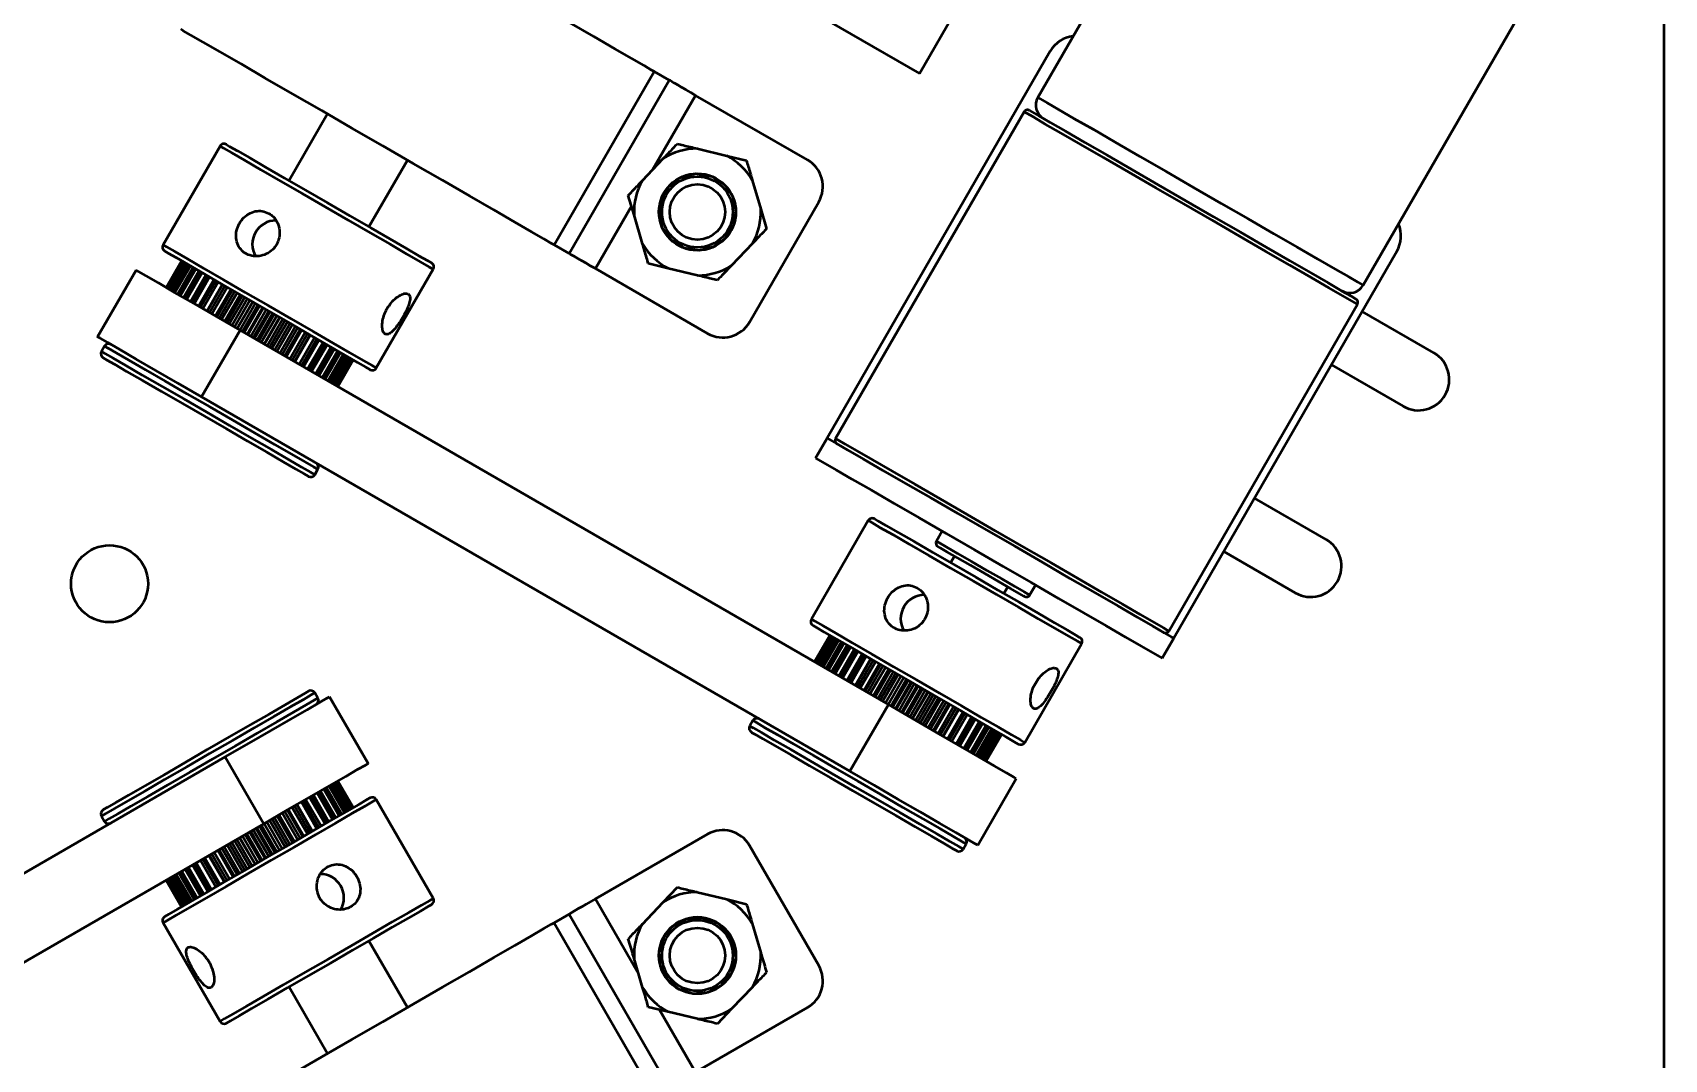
# Model space of a CAD drawing. Header units: millimetres. Extents: x 263 to 2983, y 441 to 2500.
# Drawn here: x 909.2 to 1015.2, y 1646.9 to 1713.5 of the extents above; entities that cross this region are included whole.
import ezdxf

# ---------------------------------------------------------------- set-up
doc = ezdxf.new("R2010")
doc.units = ezdxf.units.MM
doc.header["$LTSCALE"] = 0.5
doc.layers.add('BOL', color=7, linetype='Continuous', lineweight=50)

msp = doc.modelspace()

# ---------------------------------------------------------------- linework, layer by layer
at = {"layer": 'BOL'}
for p, q in [((989.35, 1735.15), (974.45, 1709.34)), ((995.58, 1697.14), (1010.48, 1722.95)), ((1015.15, 1632.76), (1015.15, 1722.76)), ((947.28, 1722.14), (966.77, 1710.89)), ((966.77, 1710.89), (969.22, 1715.13)), ((975.26, 1712.34), (960.76, 1687.22)), ((943.03, 1699.77), (949.53, 1711.03)), ((949.53, 1711.03), (950.5, 1710.47)), ((944, 1699.21), (950.5, 1710.47)), ((949.43, 1704.64), (952.22, 1709.47)), ((959.49, 1705.28), (952.22, 1709.47)), ((928.31, 1708.27), (925.81, 1703.94)), ((973.57, 1708.41), (961.32, 1687.19)), ((921.33, 1706.18), (917.63, 1699.77)), ((952.33, 1706.02), (954.24, 1705.55)), ((954.24, 1705.55), (955.53, 1705.24)), ((931, 1700.94), (933.5, 1705.27)), ((948.77, 1703.95), (950.12, 1705.37)), ((955.9, 1703.97), (956.45, 1702.08)), ((948.23, 1701.71), (947.85, 1702.98)), ((955.72, 1694.75), (960.22, 1702.55)), ((945.72, 1698.22), (948.06, 1702.27)), ((948.78, 1699.83), (948.23, 1701.71)), ((956.45, 1702.08), (956.83, 1700.81)), ((943.03, 1699.77), (944, 1699.21)), ((955.91, 1699.85), (954.56, 1698.43)), ((997.78, 1699.34), (983.28, 1674.22)), ((915.87, 1698.13), (913.37, 1693.8)), ((917.83, 1697), (918.83, 1698.73)), ((917.84, 1696.99), (918.84, 1698.72)), ((917.85, 1696.99), (918.85, 1698.72)), ((917.89, 1696.96), (918.89, 1698.7)), ((917.92, 1696.95), (918.92, 1698.68)), ((917.95, 1696.93), (918.95, 1698.66)), ((918.03, 1696.88), (919.03, 1698.61)), ((918.08, 1696.85), (919.08, 1698.58)), ((918.13, 1696.82), (919.13, 1698.55)), ((918.26, 1696.75), (919.26, 1698.48)), ((918.33, 1696.71), (919.33, 1698.44)), ((918.4, 1696.67), (919.4, 1698.4)), ((918.56, 1696.57), (919.56, 1698.3)), ((918.66, 1696.52), (919.66, 1698.25)), ((918.75, 1696.47), (919.75, 1698.2)), ((931.48, 1691.77), (935.18, 1698.18)), ((952.99, 1694.02), (945.72, 1698.22)), ((950.44, 1698.24), (949.15, 1698.55)), ((952.35, 1697.78), (950.44, 1698.24)), ((918.95, 1696.35), (919.95, 1698.08)), ((919.06, 1696.29), (920.06, 1698.02)), ((919.17, 1696.23), (920.17, 1697.96)), ((919.4, 1696.09), (920.4, 1697.82)), ((919.53, 1696.02), (920.53, 1697.75)), ((919.65, 1695.94), (920.65, 1697.68)), ((919.92, 1695.79), (920.92, 1697.52)), ((920.06, 1695.71), (921.06, 1697.44)), ((920.2, 1695.63), (921.2, 1697.36)), ((920.47, 1695.47), (921.47, 1697.2)), ((920.49, 1695.46), (921.49, 1697.19)), ((920.64, 1695.37), (921.64, 1697.1)), ((920.8, 1695.28), (921.8, 1697.02)), ((921.04, 1695.15), (922.04, 1696.88)), ((921.11, 1695.1), (922.11, 1696.83)), ((921.27, 1695.01), (922.27, 1696.74)), ((921.43, 1694.92), (922.43, 1696.65)), ((921.63, 1694.8), (922.63, 1696.53)), ((921.77, 1694.72), (922.77, 1696.46)), ((921.93, 1694.63), (922.93, 1696.36)), ((922.1, 1694.53), (923.1, 1696.26)), ((922.26, 1694.44), (923.26, 1696.17)), ((922.44, 1694.34), (923.44, 1696.07)), ((922.45, 1694.33), (923.45, 1696.06)), ((922.62, 1694.23), (923.62, 1695.96)), ((922.79, 1694.13), (923.79, 1695.86)), ((922.9, 1694.07), (923.9, 1695.8)), ((923.08, 1693.96), (924.08, 1695.7)), ((923.14, 1693.93), (924.14, 1695.66)), ((923.32, 1693.83), (924.32, 1695.56)), ((923.49, 1693.73), (924.49, 1695.46)), ((923.56, 1693.69), (924.56, 1695.42)), ((923.74, 1693.59), (924.74, 1695.32)), ((923.84, 1693.53), (924.84, 1695.26)), ((924.01, 1693.43), (925.01, 1695.16)), ((924.19, 1693.33), (925.19, 1695.06)), ((924.21, 1693.32), (925.21, 1695.05)), ((924.38, 1693.21), (925.38, 1694.94)), ((982.97, 1674.69), (995.22, 1695.91)), ((1000.18, 1692.75), (995.53, 1695.44)), ((920.13, 1689.89), (922.63, 1694.22)), ((964.75, 1669.91), (922.63, 1694.22)), ((924.54, 1693.13), (925.54, 1694.86)), ((924.7, 1693.03), (925.7, 1694.76)), ((924.87, 1692.93), (925.87, 1694.66)), ((925.02, 1692.85), (926.02, 1694.58)), ((925.21, 1692.74), (926.21, 1694.47)), ((925.37, 1692.64), (926.37, 1694.37)), ((925.53, 1692.55), (926.53, 1694.28)), ((925.62, 1692.5), (926.62, 1694.23)), ((925.86, 1692.36), (926.86, 1694.09)), ((926.01, 1692.27), (927.01, 1694.01)), ((926.16, 1692.19), (927.16, 1693.92)), ((926.19, 1692.17), (927.19, 1693.9)), ((913.83, 1693.19), (913.63, 1692.84)), ((926.46, 1692.01), (927.46, 1693.74)), ((926.61, 1691.93), (927.61, 1693.66)), ((926.75, 1691.85), (927.75, 1693.58)), ((927.02, 1691.69), (928.02, 1693.42)), ((927.15, 1691.62), (928.15, 1693.35)), ((927.28, 1691.54), (928.28, 1693.27)), ((927.53, 1691.4), (928.53, 1693.13)), ((927.64, 1691.33), (928.64, 1693.07)), ((927.75, 1691.27), (928.75, 1693)), ((927.96, 1691.15), (928.96, 1692.88)), ((928.06, 1691.09), (929.06, 1692.82)), ((928.15, 1691.04), (929.15, 1692.77)), ((928.33, 1690.93), (929.33, 1692.67)), ((928.4, 1690.89), (929.4, 1692.62)), ((928.48, 1690.85), (929.48, 1692.58)), ((928.62, 1690.77), (929.62, 1692.5)), ((928.67, 1690.74), (929.67, 1692.47)), ((928.73, 1690.7), (929.73, 1692.44)), ((928.82, 1690.65), (929.82, 1692.38)), ((928.86, 1690.63), (929.86, 1692.36)), ((928.89, 1690.61), (929.89, 1692.34)), ((928.94, 1690.58), (929.94, 1692.31)), ((928.95, 1690.57), (929.95, 1692.31)), ((928.97, 1690.57), (929.97, 1692.3)), ((928.98, 1690.56), (929.98, 1692.29)), ((993.53, 1691.98), (998.18, 1689.29)), ((962.25, 1665.58), (920.13, 1689.89)), ((960.76, 1687.22), (960.01, 1685.92)), ((927.48, 1684.84), (927.68, 1685.19)), ((993.18, 1680.63), (988.53, 1683.32)), ((963.44, 1681.86), (959.74, 1675.46)), ((968.24, 1681.17), (967.86, 1680.52)), ((969.04, 1679.56), (968.79, 1679.12)), ((986.53, 1679.85), (991.18, 1677.17)), ((972.25, 1677.12), (972.5, 1677.56)), ((973.92, 1677.02), (974.3, 1677.67)), ((959.95, 1672.68), (960.95, 1674.41)), ((959.96, 1672.67), (960.96, 1674.41)), ((959.96, 1672.67), (960.96, 1674.4)), ((960, 1672.65), (961, 1674.38)), ((960.03, 1672.63), (961.03, 1674.36)), ((960.06, 1672.61), (961.06, 1674.35)), ((960.14, 1672.57), (961.14, 1674.3)), ((960.2, 1672.54), (961.2, 1674.27)), ((960.25, 1672.51), (961.25, 1674.24)), ((960.37, 1672.44), (961.37, 1674.17)), ((960.44, 1672.39), (961.44, 1674.13)), ((960.51, 1672.35), (961.51, 1674.08)), ((960.68, 1672.26), (961.68, 1673.99)), ((960.77, 1672.2), (961.77, 1673.94)), ((960.86, 1672.15), (961.86, 1673.88)), ((961.06, 1672.04), (962.06, 1673.77)), ((973.6, 1667.46), (977.3, 1673.86)), ((983.28, 1674.22), (982.53, 1672.92)), ((961.17, 1671.97), (962.17, 1673.7)), ((961.28, 1671.91), (962.28, 1673.64)), ((961.52, 1671.77), (962.52, 1673.51)), ((961.64, 1671.7), (962.64, 1673.43)), ((961.77, 1671.63), (962.77, 1673.36)), ((962.04, 1671.47), (963.04, 1673.21)), ((962.17, 1671.39), (963.17, 1673.13)), ((962.31, 1671.31), (963.31, 1673.05)), ((962.59, 1671.15), (963.59, 1672.89)), ((962.61, 1671.14), (963.61, 1672.88)), ((962.76, 1671.06), (963.76, 1672.79)), ((962.91, 1670.97), (963.91, 1672.7)), ((963.15, 1670.83), (964.15, 1672.56)), ((963.23, 1670.79), (964.23, 1672.52)), ((963.39, 1670.69), (964.39, 1672.43)), ((963.55, 1670.6), (964.55, 1672.33)), ((963.75, 1670.49), (964.75, 1672.22)), ((963.88, 1670.41), (964.88, 1672.14)), ((964.05, 1670.31), (965.05, 1672.04)), ((964.22, 1670.22), (965.22, 1671.95)), ((964.37, 1670.12), (965.37, 1671.86)), ((964.55, 1670.02), (965.55, 1671.75)), ((964.56, 1670.02), (965.56, 1671.75)), ((964.73, 1669.92), (965.73, 1671.65)), ((927.68, 1670.33), (927.48, 1670.67)), ((964.9, 1669.82), (965.9, 1671.55)), ((965.02, 1669.75), (966.02, 1671.48)), ((965.2, 1669.65), (966.2, 1671.38)), ((965.26, 1669.61), (966.26, 1671.35)), ((965.43, 1669.51), (966.43, 1671.25)), ((965.6, 1669.41), (966.6, 1671.15)), ((965.67, 1669.38), (966.67, 1671.11)), ((965.85, 1669.27), (966.85, 1671)), ((965.96, 1669.21), (966.96, 1670.94)), ((966.13, 1669.11), (967.13, 1670.84)), ((966.3, 1669.01), (967.3, 1670.74)), ((966.32, 1669), (967.32, 1670.73)), ((966.5, 1668.9), (967.5, 1670.63)), ((930.94, 1666.09), (928.44, 1670.42)), ((962.25, 1665.58), (964.75, 1669.91)), ((966.65, 1668.81), (967.65, 1670.54)), ((966.82, 1668.71), (967.82, 1670.45)), ((966.99, 1668.62), (967.99, 1670.35)), ((967.13, 1668.53), (968.13, 1670.26)), ((967.32, 1668.42), (968.32, 1670.15)), ((967.49, 1668.33), (968.49, 1670.06)), ((967.65, 1668.23), (968.65, 1669.97)), ((967.74, 1668.18), (968.74, 1669.91)), ((967.97, 1668.05), (968.97, 1669.78)), ((968.12, 1667.96), (969.12, 1669.69)), ((968.28, 1667.87), (969.28, 1669.6)), ((968.31, 1667.85), (969.31, 1669.58)), ((955.94, 1668.87), (955.74, 1668.53)), ((968.58, 1667.7), (969.58, 1669.43)), ((968.72, 1667.62), (969.72, 1669.35)), ((968.86, 1667.53), (969.86, 1669.27)), ((969.14, 1667.37), (970.14, 1669.11)), ((969.27, 1667.3), (970.27, 1669.03)), ((969.39, 1667.23), (970.39, 1668.96)), ((969.64, 1667.08), (970.64, 1668.82)), ((969.75, 1667.02), (970.75, 1668.75)), ((969.86, 1666.95), (970.86, 1668.69)), ((970.08, 1666.83), (971.08, 1668.56)), ((970.17, 1666.78), (971.17, 1668.51)), ((970.27, 1666.72), (971.27, 1668.45)), ((970.44, 1666.62), (971.44, 1668.35)), ((970.52, 1666.58), (971.52, 1668.31)), ((970.59, 1666.53), (971.59, 1668.26)), ((970.73, 1666.45), (971.73, 1668.19)), ((970.79, 1666.42), (971.79, 1668.15)), ((970.84, 1666.39), (971.84, 1668.12)), ((970.94, 1666.34), (971.94, 1668.07)), ((970.97, 1666.32), (971.97, 1668.05)), ((971.01, 1666.3), (972.01, 1668.03)), ((971.06, 1666.27), (972.06, 1668)), ((971.07, 1666.26), (972.07, 1667.99)), ((971.08, 1666.25), (972.08, 1667.98)), ((971.09, 1666.25), (972.09, 1667.98)), ((879.56, 1642.2), (921.67, 1666.51)), ((921.67, 1666.51), (924.17, 1662.18)), ((927.75, 1664.24), (928.75, 1662.51)), ((927.86, 1664.31), (928.86, 1662.58)), ((928.06, 1664.42), (929.06, 1662.69)), ((928.15, 1664.48), (929.15, 1662.74)), ((928.24, 1664.53), (929.24, 1662.8)), ((928.41, 1664.62), (929.41, 1662.89)), ((928.48, 1664.67), (929.48, 1662.93)), ((928.55, 1664.71), (929.55, 1662.98)), ((928.68, 1664.78), (929.68, 1663.05)), ((928.73, 1664.81), (929.73, 1663.08)), ((928.78, 1664.84), (929.78, 1663.11)), ((928.86, 1664.89), (929.86, 1663.15)), ((928.89, 1664.9), (929.89, 1663.17)), ((928.92, 1664.92), (929.92, 1663.19)), ((928.96, 1664.94), (929.96, 1663.21)), ((928.97, 1664.95), (929.97, 1663.21)), ((928.98, 1664.95), (929.98, 1663.22)), ((970.55, 1660.78), (973.05, 1665.11)), ((926.01, 1663.24), (927.01, 1661.51)), ((926.16, 1663.33), (927.16, 1661.6)), ((926.31, 1663.42), (927.31, 1661.68)), ((926.33, 1663.43), (927.33, 1661.69)), ((926.61, 1663.59), (927.61, 1661.85)), ((926.75, 1663.67), (927.75, 1661.93)), ((926.89, 1663.75), (927.89, 1662.01)), ((927.15, 1663.9), (928.15, 1662.17)), ((927.28, 1663.97), (928.28, 1662.24)), ((927.4, 1664.05), (928.4, 1662.31)), ((927.64, 1664.18), (928.64, 1662.45)), ((935.18, 1657.34), (931.48, 1663.74)), ((882.06, 1637.87), (924.17, 1662.18)), ((913.63, 1662.67), (913.83, 1662.33)), ((924.02, 1662.09), (925.02, 1660.36)), ((924.19, 1662.19), (925.19, 1660.46)), ((924.36, 1662.29), (925.36, 1660.56)), ((924.37, 1662.29), (925.37, 1660.56)), ((924.55, 1662.4), (925.55, 1660.66)), ((924.71, 1662.49), (925.71, 1660.76)), ((924.87, 1662.58), (925.87, 1660.85)), ((925.04, 1662.68), (926.04, 1660.95)), ((925.17, 1662.76), (926.17, 1661.03)), ((925.38, 1662.87), (926.38, 1661.14)), ((925.54, 1662.97), (926.54, 1661.23)), ((925.7, 1663.06), (926.7, 1661.33)), ((925.77, 1663.1), (926.77, 1661.37)), ((922.27, 1661.08), (923.27, 1659.35)), ((922.42, 1661.17), (923.42, 1659.44)), ((922.6, 1661.27), (923.6, 1659.54)), ((922.62, 1661.28), (923.62, 1659.55)), ((922.79, 1661.38), (923.79, 1659.65)), ((922.97, 1661.48), (923.97, 1659.75)), ((923.07, 1661.54), (924.07, 1659.81)), ((923.25, 1661.65), (924.25, 1659.92)), ((923.32, 1661.69), (924.32, 1659.95)), ((923.49, 1661.79), (924.49, 1660.05)), ((923.66, 1661.89), (924.66, 1660.15)), ((923.72, 1661.92), (924.72, 1660.19)), ((923.9, 1662.02), (924.9, 1660.29)), ((945.72, 1657.3), (952.99, 1661.5)), ((920.34, 1659.97), (921.34, 1658.24)), ((920.61, 1660.12), (921.61, 1658.39)), ((920.65, 1660.14), (921.65, 1658.41)), ((920.8, 1660.23), (921.8, 1658.5)), ((920.95, 1660.32), (921.95, 1658.59)), ((921.18, 1660.45), (922.18, 1658.72)), ((921.27, 1660.51), (922.27, 1658.77)), ((921.44, 1660.6), (922.44, 1658.87)), ((921.6, 1660.69), (922.6, 1658.96)), ((921.79, 1660.8), (922.79, 1659.07)), ((921.94, 1660.89), (922.94, 1659.16)), ((922.1, 1660.99), (923.1, 1659.25)), ((955.72, 1660.76), (960.22, 1652.97)), ((969.6, 1660.53), (969.8, 1660.87)), ((918.65, 1658.99), (919.65, 1657.26)), ((918.75, 1659.05), (919.75, 1657.32)), ((918.84, 1659.1), (919.84, 1657.37)), ((919.06, 1659.23), (920.06, 1657.49)), ((919.17, 1659.29), (920.17, 1657.56)), ((919.28, 1659.36), (920.28, 1657.62)), ((919.53, 1659.5), (920.53, 1657.77)), ((919.66, 1659.57), (920.66, 1657.84)), ((919.78, 1659.65), (920.78, 1657.91)), ((920.06, 1659.81), (921.06, 1658.07)), ((920.2, 1659.89), (921.2, 1658.16)), ((917.83, 1658.52), (918.83, 1656.79)), ((917.84, 1658.52), (918.84, 1656.79)), ((917.85, 1658.53), (918.85, 1656.8)), ((917.86, 1658.54), (918.86, 1656.81)), ((917.92, 1658.57), (918.92, 1656.84)), ((917.95, 1658.59), (918.95, 1656.86)), ((917.98, 1658.61), (918.98, 1656.88)), ((918.08, 1658.66), (919.08, 1656.93)), ((918.14, 1658.69), (919.14, 1656.96)), ((918.19, 1658.73), (919.19, 1656.99)), ((918.33, 1658.8), (919.33, 1657.07)), ((918.4, 1658.85), (919.4, 1657.12)), ((918.48, 1658.89), (919.48, 1657.16)), ((950.12, 1657.09), (951.04, 1658.05)), ((945.72, 1657.3), (948.51, 1652.46)), ((948.77, 1655.66), (950.12, 1657.09)), ((952.33, 1657.73), (954.24, 1657.27)), ((954.24, 1657.27), (955.53, 1656.96)), ((917.63, 1655.74), (921.33, 1649.34)), ((943.03, 1655.75), (944, 1656.31)), ((943.03, 1655.75), (949.53, 1644.49)), ((944, 1656.31), (950.5, 1645.05)), ((955.9, 1655.69), (956.45, 1653.8)), ((933.5, 1650.25), (931, 1654.58)), ((948.78, 1651.55), (948.23, 1653.43)), ((925.81, 1651.58), (928.31, 1647.25)), ((955.91, 1651.57), (954.56, 1650.15)), ((950.44, 1649.96), (949.15, 1650.27)), ((949.88, 1650.1), (952.22, 1646.04)), ((952.35, 1649.5), (950.44, 1649.96)), ((952.22, 1646.04), (959.49, 1650.24)), ((954.56, 1650.15), (953.64, 1649.19))]:
    msp.add_line(p, q, dxfattribs=at)
at = {"layer": 'BOL', "flags": 128}
for points in [[(949.53, 1711.03), (949.36, 1711.12), (948.87, 1711.41), (948.07, 1711.87), (946.97, 1712.5), (945.62, 1713.29), (944.04, 1714.2), (942.27, 1715.22), (940.38, 1716.31), (938.41, 1717.45), (936.4, 1718.61), (934.43, 1719.75), (932.53, 1720.84), (930.77, 1721.86), (929.19, 1722.77), (927.84, 1723.55), (926.74, 1724.18), (925.94, 1724.65), (925.44, 1724.93), (925.28, 1725.03)], [(943.03, 1699.77), (942.86, 1699.86), (942.37, 1700.15), (941.57, 1700.61), (940.47, 1701.24), (939.12, 1702.03), (937.54, 1702.94), (935.77, 1703.96), (933.88, 1705.05), (931.91, 1706.19), (929.9, 1707.35), (927.93, 1708.49), (926.03, 1709.58), (924.27, 1710.6), (922.69, 1711.51), (921.34, 1712.29), (920.24, 1712.93), (919.44, 1713.39), (918.94, 1713.67), (918.78, 1713.77)], [(952.22, 1709.47), (951.91, 1709.65), (951.61, 1709.83), (951.33, 1709.99), (951.08, 1710.13), (950.86, 1710.26), (950.69, 1710.35), (950.57, 1710.43), (950.5, 1710.47)], [(974.45, 1709.34), (974.6, 1709.25), (975.06, 1708.99), (975.79, 1708.56), (976.8, 1707.98), (978.04, 1707.27), (979.48, 1706.44), (981.08, 1705.51), (982.79, 1704.52), (984.57, 1703.5), (986.36, 1702.46), (988.11, 1701.45), (989.78, 1700.49), (991.3, 1699.61), (992.65, 1698.83), (993.77, 1698.18), (994.65, 1697.68), (995.24, 1697.34), (995.55, 1697.16), (995.58, 1697.14)], [(995.22, 1695.91), (995.18, 1695.93), (994.87, 1696.11), (994.26, 1696.46), (993.36, 1696.98), (992.21, 1697.64), (990.83, 1698.44), (989.27, 1699.34), (987.56, 1700.33), (985.77, 1701.36), (983.93, 1702.42), (982.11, 1703.47), (980.36, 1704.49), (978.72, 1705.43), (977.24, 1706.29), (975.97, 1707.02), (974.94, 1707.61), (974.19, 1708.05), (973.72, 1708.32), (973.57, 1708.41)], [(973.91, 1708.5), (974.06, 1708.41), (974.52, 1708.15), (975.26, 1707.72), (976.26, 1707.14), (977.51, 1706.42), (978.96, 1705.58), (980.56, 1704.66), (982.28, 1703.66), (984.07, 1702.63), (985.87, 1701.59), (987.62, 1700.58), (989.29, 1699.62), (990.83, 1698.73), (992.18, 1697.95), (993.31, 1697.3), (994.19, 1696.79), (994.78, 1696.45), (995.09, 1696.27), (995.13, 1696.25)], [(921.33, 1706.18), (921.33, 1706.18), (921.55, 1706.05), (922.09, 1705.74), (922.91, 1705.26), (923.98, 1704.64), (925.26, 1703.91), (926.67, 1703.09), (928.16, 1702.23), (929.65, 1701.37), (931.07, 1700.55), (932.37, 1699.8), (933.47, 1699.17), (934.33, 1698.67), (934.9, 1698.34), (935.17, 1698.19), (935.18, 1698.18)], [(921.74, 1706.29), (921.74, 1706.29), (921.95, 1706.16), (922.47, 1705.87), (923.26, 1705.41), (924.29, 1704.81), (925.52, 1704.1), (926.88, 1703.32), (928.31, 1702.49), (929.75, 1701.66), (931.12, 1700.87), (932.36, 1700.15), (933.43, 1699.54), (934.25, 1699.06), (934.8, 1698.74), (935.06, 1698.6), (935.07, 1698.59)], [(949.85, 1701.88), (950.01, 1702.76), (950.49, 1703.56), (951.19, 1704.11), (952.23, 1704.39), (953.3, 1704.2), (954.08, 1703.68), (954.63, 1702.88), (954.83, 1701.94), (954.67, 1701.01), (954.15, 1700.18), (953.38, 1699.64), (952.45, 1699.41), (951.49, 1699.56), (950.65, 1700.07), (950.06, 1700.9), (949.85, 1701.88), (949.85, 1701.88)], [(917.63, 1699.77), (917.63, 1699.77), (917.85, 1699.64), (918.39, 1699.33), (919.21, 1698.85), (920.28, 1698.24), (921.56, 1697.5), (922.97, 1696.68), (924.46, 1695.83), (925.95, 1694.97), (927.37, 1694.14), (928.67, 1693.39), (929.77, 1692.76), (930.63, 1692.26), (931.2, 1691.93), (931.47, 1691.78), (931.48, 1691.77)], [(917.74, 1699.36), (917.74, 1699.36), (917.95, 1699.23), (918.47, 1698.94), (919.26, 1698.48), (920.29, 1697.88), (921.52, 1697.18), (922.88, 1696.39), (924.31, 1695.56), (925.75, 1694.74), (927.12, 1693.94), (928.36, 1693.22), (929.43, 1692.61), (930.25, 1692.13), (930.8, 1691.82), (931.06, 1691.67), (931.07, 1691.66)], [(945.72, 1698.22), (945.41, 1698.39), (945.11, 1698.57), (944.83, 1698.73), (944.58, 1698.87), (944.36, 1699), (944.19, 1699.1), (944.07, 1699.17), (944, 1699.21)], [(922.63, 1694.22), (921.09, 1695.11), (919.65, 1695.95), (918.37, 1696.68), (917.32, 1697.29), (916.53, 1697.75), (916.04, 1698.03), (915.87, 1698.13), (915.87, 1698.13)], [(920.13, 1689.89), (918.59, 1690.78), (917.15, 1691.61), (915.87, 1692.35), (914.82, 1692.96), (914.03, 1693.42), (913.54, 1693.7), (913.37, 1693.8), (913.37, 1693.8)], [(913.63, 1692.84), (913.63, 1692.84), (913.85, 1692.71), (914.39, 1692.4), (915.21, 1691.93), (916.28, 1691.31), (917.56, 1690.57), (918.97, 1689.76), (920.46, 1688.9), (921.95, 1688.04), (923.37, 1687.21), (924.67, 1686.47), (925.77, 1685.83), (926.63, 1685.33), (927.2, 1685), (927.47, 1684.85), (927.48, 1684.84)], [(913.83, 1693.19), (913.83, 1693.19), (914.05, 1693.06), (914.59, 1692.75), (915.41, 1692.27), (916.48, 1691.65), (917.76, 1690.92), (919.17, 1690.1), (920.66, 1689.24), (922.15, 1688.38), (923.57, 1687.56), (924.87, 1686.81), (925.97, 1686.18), (926.83, 1685.68), (927.4, 1685.35), (927.67, 1685.2), (927.68, 1685.19)], [(913.74, 1692.43), (913.74, 1692.43), (913.95, 1692.31), (914.47, 1692.01), (915.26, 1691.55), (916.29, 1690.95), (917.52, 1690.25), (918.88, 1689.46), (920.31, 1688.64), (921.75, 1687.81), (923.12, 1687.01), (924.36, 1686.3), (925.43, 1685.68), (926.25, 1685.21), (926.8, 1684.89), (927.06, 1684.74), (927.07, 1684.73)], [(960.76, 1687.22), (960.91, 1687.13), (961.37, 1686.87), (962.12, 1686.44), (963.13, 1685.85), (964.39, 1685.12), (965.86, 1684.28), (967.5, 1683.33), (969.25, 1682.32), (971.09, 1681.26), (972.95, 1680.19), (974.78, 1679.13), (976.54, 1678.11), (978.18, 1677.17), (979.64, 1676.32), (980.9, 1675.59), (981.92, 1675.01), (982.67, 1674.57), (983.12, 1674.31), (983.28, 1674.22)], [(961.32, 1687.19), (961.47, 1687.1), (961.94, 1686.83), (962.69, 1686.39), (963.72, 1685.8), (964.99, 1685.07), (966.47, 1684.22), (968.11, 1683.27), (969.86, 1682.26), (971.68, 1681.2), (973.52, 1680.14), (975.31, 1679.11), (977.02, 1678.12), (978.58, 1677.22), (979.96, 1676.43), (981.11, 1675.76), (982.01, 1675.24), (982.62, 1674.89), (982.93, 1674.71), (982.97, 1674.69)], [(960.01, 1685.92), (960.16, 1685.83), (960.62, 1685.57), (961.37, 1685.14), (962.38, 1684.55), (963.64, 1683.83), (965.11, 1682.98), (966.75, 1682.03), (968.5, 1681.02), (970.34, 1679.96), (972.2, 1678.89), (974.03, 1677.83), (975.79, 1676.81), (977.43, 1675.87), (978.89, 1675.02), (980.15, 1674.29), (981.17, 1673.71), (981.92, 1673.28), (982.37, 1673.01), (982.53, 1672.92)], [(963.44, 1681.86), (963.45, 1681.86), (963.67, 1681.73), (964.2, 1681.42), (965.03, 1680.95), (966.1, 1680.33), (967.37, 1679.59), (968.78, 1678.78), (970.27, 1677.92), (971.76, 1677.06), (973.19, 1676.24), (974.48, 1675.49), (975.59, 1674.85), (976.44, 1674.36), (977.02, 1674.03), (977.28, 1673.87), (977.3, 1673.86)], [(963.85, 1681.97), (963.86, 1681.97), (964.07, 1681.85), (964.58, 1681.55), (965.38, 1681.09), (966.41, 1680.5), (967.63, 1679.79), (968.99, 1679), (970.43, 1678.18), (971.86, 1677.35), (973.23, 1676.56), (974.48, 1675.84), (975.54, 1675.22), (976.37, 1674.75), (976.92, 1674.43), (977.17, 1674.28), (977.19, 1674.27)], [(967.86, 1680.52), (968.03, 1680.43), (968.5, 1680.15), (969.24, 1679.73), (970.15, 1679.2), (971.14, 1678.63), (972.11, 1678.07), (972.95, 1677.59), (973.56, 1677.23), (973.88, 1677.05), (973.92, 1677.02)], [(973.58, 1676.93), (973.54, 1676.95), (973.24, 1677.13), (972.67, 1677.46), (971.9, 1677.9), (971, 1678.42), (970.08, 1678.96), (969.23, 1679.45), (968.55, 1679.84), (968.11, 1680.09), (967.95, 1680.18)], [(959.74, 1675.46), (959.75, 1675.45), (959.97, 1675.32), (960.5, 1675.02), (961.33, 1674.54), (962.4, 1673.92), (963.67, 1673.19), (965.08, 1672.37), (966.57, 1671.51), (968.06, 1670.65), (969.49, 1669.83), (970.78, 1669.08), (971.89, 1668.44), (972.74, 1667.95), (973.32, 1667.62), (973.58, 1667.46), (973.6, 1667.46)], [(959.85, 1675.05), (959.86, 1675.04), (960.07, 1674.92), (960.58, 1674.62), (961.38, 1674.16), (962.41, 1673.57), (963.63, 1672.86), (964.99, 1672.08), (966.43, 1671.25), (967.86, 1670.42), (969.23, 1669.63), (970.48, 1668.91), (971.54, 1668.3), (972.37, 1667.82), (972.92, 1667.5), (973.17, 1667.35), (973.19, 1667.35)], [(927.48, 1670.67), (927.48, 1670.67), (927.25, 1670.54), (926.72, 1670.23), (925.9, 1669.76), (924.82, 1669.14), (923.55, 1668.4), (922.14, 1667.59), (920.65, 1666.73), (919.16, 1665.87), (917.73, 1665.04), (916.44, 1664.3), (915.34, 1663.66), (914.48, 1663.16), (913.9, 1662.83), (913.64, 1662.68), (913.63, 1662.67)], [(927.07, 1670.78), (927.07, 1670.78), (926.85, 1670.66), (926.34, 1670.36), (925.55, 1669.9), (924.51, 1669.3), (923.29, 1668.6), (921.93, 1667.81), (920.5, 1666.99), (919.06, 1666.16), (917.69, 1665.36), (916.44, 1664.64), (915.38, 1664.03), (914.56, 1663.56), (914, 1663.24), (913.75, 1663.09), (913.74, 1663.08)], [(927.68, 1670.33), (927.68, 1670.32), (927.45, 1670.19), (926.92, 1669.89), (926.1, 1669.41), (925.02, 1668.79), (923.75, 1668.06), (922.34, 1667.24), (920.85, 1666.38), (919.36, 1665.52), (917.93, 1664.7), (916.64, 1663.95), (915.54, 1663.31), (914.68, 1662.82), (914.1, 1662.49), (913.84, 1662.33), (913.83, 1662.33)], [(921.67, 1666.51), (923.22, 1667.4), (924.66, 1668.23), (925.93, 1668.97), (926.99, 1669.58), (927.78, 1670.04), (928.27, 1670.32), (928.44, 1670.42), (928.44, 1670.42)], [(973.05, 1665.11), (972.89, 1665.21), (972.41, 1665.49), (971.62, 1665.94), (970.57, 1666.55), (969.3, 1667.28), (967.86, 1668.11), (966.32, 1669), (964.75, 1669.91)], [(955.74, 1668.53), (955.75, 1668.52), (955.97, 1668.4), (956.5, 1668.09), (957.33, 1667.61), (958.4, 1666.99), (959.67, 1666.26), (961.08, 1665.44), (962.57, 1664.58), (964.06, 1663.72), (965.49, 1662.9), (966.78, 1662.15), (967.89, 1661.52), (968.74, 1661.02), (969.32, 1660.69), (969.58, 1660.54), (969.6, 1660.53)], [(955.94, 1668.87), (955.95, 1668.87), (956.17, 1668.74), (956.7, 1668.43), (957.53, 1667.96), (958.6, 1667.34), (959.87, 1666.6), (961.28, 1665.79), (962.77, 1664.93), (964.26, 1664.07), (965.69, 1663.24), (966.98, 1662.5), (968.09, 1661.86), (968.94, 1661.37), (969.52, 1661.03), (969.78, 1660.88), (969.8, 1660.87)], [(955.85, 1668.12), (955.86, 1668.11), (956.07, 1667.99), (956.58, 1667.69), (957.38, 1667.24), (958.41, 1666.64), (959.63, 1665.93), (960.99, 1665.15), (962.43, 1664.32), (963.86, 1663.49), (965.23, 1662.7), (966.48, 1661.98), (967.54, 1661.37), (968.37, 1660.89), (968.92, 1660.57), (969.17, 1660.43), (969.19, 1660.42)], [(924.17, 1662.18), (925.72, 1663.07), (927.16, 1663.9), (928.43, 1664.64), (929.49, 1665.25), (930.28, 1665.71), (930.77, 1665.99), (930.94, 1666.09), (930.94, 1666.09)], [(970.55, 1660.78), (970.39, 1660.88), (969.91, 1661.16), (969.12, 1661.61), (968.07, 1662.22), (966.8, 1662.95), (965.36, 1663.78), (963.82, 1664.67), (962.25, 1665.58)], [(931.48, 1663.74), (931.48, 1663.74), (931.25, 1663.61), (930.72, 1663.3), (929.9, 1662.83), (928.82, 1662.21), (927.55, 1661.47), (926.14, 1660.66), (924.65, 1659.8), (923.16, 1658.94), (921.73, 1658.11), (920.44, 1657.37), (919.34, 1656.73), (918.48, 1656.24), (917.9, 1655.9), (917.64, 1655.75), (917.63, 1655.74)], [(931.07, 1663.85), (931.07, 1663.85), (930.85, 1663.73), (930.34, 1663.43), (929.55, 1662.97), (928.51, 1662.38), (927.29, 1661.67), (925.93, 1660.88), (924.5, 1660.06), (923.06, 1659.23), (921.69, 1658.44), (920.44, 1657.72), (919.38, 1657.1), (918.56, 1656.63), (918, 1656.31), (917.75, 1656.16), (917.74, 1656.15)], [(935.18, 1657.34), (935.18, 1657.33), (934.95, 1657.2), (934.42, 1656.89), (933.6, 1656.42), (932.52, 1655.8), (931.25, 1655.07), (929.84, 1654.25), (928.35, 1653.39), (926.86, 1652.53), (925.43, 1651.71), (924.14, 1650.96), (923.04, 1650.32), (922.18, 1649.83), (921.6, 1649.5), (921.34, 1649.34), (921.33, 1649.34)], [(935.07, 1656.93), (935.07, 1656.92), (934.85, 1656.8), (934.34, 1656.5), (933.55, 1656.04), (932.51, 1655.45), (931.29, 1654.74), (929.93, 1653.96), (928.5, 1653.13), (927.06, 1652.3), (925.69, 1651.51), (924.44, 1650.79), (923.38, 1650.18), (922.56, 1649.7), (922, 1649.38), (921.75, 1649.23), (921.74, 1649.23)], [(945.72, 1657.3), (945.41, 1657.12), (945.11, 1656.95), (944.83, 1656.79), (944.58, 1656.64), (944.36, 1656.52), (944.19, 1656.42), (944.07, 1656.35), (944, 1656.31)], [(918.78, 1641.75), (918.94, 1641.84), (919.44, 1642.12), (920.24, 1642.59), (921.34, 1643.22), (922.69, 1644), (924.27, 1644.92), (926.03, 1645.93), (927.93, 1647.03), (929.9, 1648.17), (931.91, 1649.32), (933.88, 1650.46), (935.77, 1651.56), (937.54, 1652.57), (939.12, 1653.49), (940.47, 1654.27), (941.57, 1654.9), (942.37, 1655.37), (942.86, 1655.65), (943.03, 1655.75)], [(953.57, 1655.78), (954.26, 1655.2), (954.71, 1654.39), (954.83, 1653.5), (954.55, 1652.47), (953.85, 1651.64), (953.01, 1651.22), (952.04, 1651.14), (951.14, 1651.44), (950.41, 1652.05), (949.95, 1652.91), (949.86, 1653.84), (950.13, 1654.77), (950.74, 1655.52), (951.6, 1655.99), (952.62, 1656.09), (953.57, 1655.78), (953.57, 1655.78)]]:
    msp.add_lwpolyline(points, dxfattribs=at)
at = {"layer": 'BOL'}
for centre, radius in [((952.34, 1701.9), 2.5), ((952.34, 1701.9), 2.3), ((952.34, 1701.9), 1.8), ((914.15, 1677.76), 2.5), ((952.34, 1653.62), 2.5), ((952.34, 1653.62), 2.3), ((952.34, 1653.62), 1.8)]:
    msp.add_circle(centre, radius, dxfattribs=at)
for centre, radius, start, end in [((976.99, 1711.34), 2, 96.8699, 150), ((975.32, 1708.84), 1, 150, 240), ((973.78, 1708.28), 0.25, 60, 150), ((921.59, 1706.03), 0.3, 60, 150), ((952.34, 1701.9), 4.12, 90.1872, 122.5977), ((952.34, 1701.9), 4.12, 30.1872, 62.5977), ((958.49, 1703.55), 2, 330, 60), ((952.34, 1701.9), 4.12, 150.1872, 182.5977), ((924.97, 1699.8), 1.55, 90.2664, 209.7105), ((952.34, 1701.9), 4.12, 330.1872, 2.5977), ((996.04, 1700.34), 2, 330, 23.1301), ((917.89, 1699.62), 0.3, 150, 240), ((952.34, 1701.9), 4.12, 210.1872, 242.5977), ((934.92, 1698.33), 0.3, 330, 60), ((952.34, 1701.9), 4.12, 270.1872, 302.5977), ((994.72, 1697.64), 1, 240, 330), ((995, 1696.03), 0.25, 330, 60), ((953.99, 1695.75), 2, 240, 330), ((913.89, 1692.69), 0.3, 150, 240), ((914.09, 1693.04), 0.3, 60, 150), ((931.22, 1691.92), 0.3, 240, 330), ((999.18, 1691.02), 2, 240, 60), ((961.53, 1687.06), 0.25, 150, 240), ((927.42, 1685.34), 0.3, 330, 60), ((927.22, 1684.99), 0.3, 240, 330), ((963.7, 1681.71), 0.3, 60, 150), ((968.08, 1680.4), 0.25, 150, 240), ((992.18, 1678.9), 2, 240, 60), ((967.09, 1675.48), 1.55, 90.2666, 209.7103), ((973.71, 1677.15), 0.25, 240, 330), ((960, 1675.31), 0.3, 150, 240), ((977.04, 1674.01), 0.3, 330, 60), ((982.75, 1674.81), 0.25, 240, 330), ((927.22, 1670.52), 0.3, 30, 120), ((927.42, 1670.18), 0.3, 300, 30), ((956, 1668.38), 0.3, 150, 240), ((956.2, 1668.72), 0.3, 60, 150), ((973.34, 1667.61), 0.3, 240, 330), ((931.22, 1663.59), 0.3, 30, 120), ((913.89, 1662.82), 0.3, 120, 210), ((914.09, 1662.48), 0.3, 210, 300), ((953.99, 1659.76), 2, 30, 120), ((969.54, 1661.02), 0.3, 330, 60), ((969.34, 1660.68), 0.3, 240, 330), ((927.83, 1657.36), 1.55, 330.2694, 89.7079), ((934.92, 1657.19), 0.3, 300, 30), ((952.34, 1653.62), 4.12, 90.1872, 122.5977), ((952.34, 1653.62), 4.12, 30.1872, 62.5977), ((917.89, 1655.89), 0.3, 120, 210), ((952.34, 1653.62), 4.12, 150.1872, 182.5977), ((952.34, 1653.62), 4.12, 330.1872, 2.5977), ((958.49, 1651.97), 2, 300, 30), ((952.34, 1653.62), 4.12, 210.1872, 242.5977), ((952.34, 1653.62), 4.12, 270.1872, 302.5977), ((921.59, 1649.49), 0.3, 210, 300)]:
    msp.add_arc(centre, radius, start, end, dxfattribs=at)
for points, knots in [([(950.12, 1705.37), (950.17, 1705.42), (950.48, 1705.74), (950.78, 1706.06), (951.04, 1706.33)], [0, 0, 0, 0, 0.145987, 1, 1, 1, 1]), ([(951.04, 1706.33), (951.17, 1706.3), (951.59, 1706.19), (952.03, 1706.09), (952.33, 1706.02)], [0, 0, 0, 0, 0.3096928, 1, 1, 1, 1]), ([(955.53, 1705.24), (955.56, 1705.11), (955.69, 1704.69), (955.81, 1704.27), (955.9, 1703.97)], [0, 0, 0, 0, 0.309689, 1, 1, 1, 1]), ([(947.85, 1702.98), (948.03, 1703.17), (948.33, 1703.49), (948.64, 1703.81), (948.77, 1703.95)], [0, 0, 0, 0, 0.5927652, 1, 1, 1, 1]), ([(924.5, 1701.81), (924.36, 1701.87), (924.08, 1701.99), (923.61, 1701.97), (923.16, 1701.79), (922.78, 1701.47), (922.5, 1701.04), (922.36, 1700.56), (922.37, 1700.07), (922.53, 1699.63), (922.84, 1699.28), (923.26, 1699.06), (923.74, 1699), (924.23, 1699.1), (924.67, 1699.36), (925.01, 1699.75), (925.19, 1700.22), (925.22, 1700.73), (925.08, 1701.21), (924.82, 1701.59), (924.6, 1701.74), (924.5, 1701.81)], [0, 0, 0, 0, 0.053053, 0.106083, 0.159682, 0.213697, 0.267078, 0.319764, 0.372778, 0.42662, 0.48052, 0.533625, 0.586322, 0.639601, 0.693579, 0.747291, 0.800146, 0.852911, 0.906477, 0.960496, 1, 1, 1, 1]), ([(950.04, 1701.88), (950.01, 1701.88), (949.94, 1701.88), (949.88, 1701.88), (949.85, 1701.88)], [0, 0, 0, 0, 0.560037, 1, 1, 1, 1]), ([(956.83, 1700.81), (956.65, 1700.62), (956.35, 1700.31), (956.04, 1699.98), (955.91, 1699.85)], [0, 0, 0, 0, 0.592734, 1, 1, 1, 1]), ([(949.15, 1698.55), (949.12, 1698.68), (948.99, 1699.1), (948.87, 1699.53), (948.78, 1699.83)], [0, 0, 0, 0, 0.30969, 1, 1, 1, 1]), ([(954.56, 1698.43), (954.51, 1698.38), (954.2, 1698.06), (953.9, 1697.74), (953.64, 1697.47)], [0, 0, 0, 0, 0.145982, 1, 1, 1, 1]), ([(953.64, 1697.47), (953.51, 1697.5), (953.09, 1697.6), (952.65, 1697.71), (952.35, 1697.78)], [0, 0, 0, 0, 0.3097, 1, 1, 1, 1]), ([(933.55, 1696.58), (933.49, 1696.6), (933.36, 1696.64), (933.05, 1696.52), (932.7, 1696.29), (932.37, 1695.93), (932.1, 1695.5), (931.92, 1695.04), (931.85, 1694.6), (931.87, 1694.24), (931.98, 1694), (932.16, 1693.93), (932.38, 1694.01), (932.64, 1694.25), (932.91, 1694.6), (933.18, 1695.03), (933.42, 1695.47), (933.6, 1695.89), (933.69, 1696.24), (933.67, 1696.47), (933.59, 1696.55), (933.55, 1696.58)], [0, 0, 0, 0, 0.053053, 0.106086, 0.159682, 0.213697, 0.267079, 0.319765, 0.372776, 0.426618, 0.480521, 0.533625, 0.586322, 0.639601, 0.693582, 0.747293, 0.800149, 0.852913, 0.906478, 0.960497, 1, 1, 1, 1]), ([(966.61, 1677.49), (966.47, 1677.55), (966.19, 1677.68), (965.72, 1677.66), (965.28, 1677.48), (964.89, 1677.15), (964.62, 1676.73), (964.47, 1676.24), (964.48, 1675.76), (964.64, 1675.32), (964.95, 1674.97), (965.37, 1674.75), (965.86, 1674.69), (966.35, 1674.79), (966.79, 1675.04), (967.12, 1675.43), (967.31, 1675.91), (967.33, 1676.41), (967.19, 1676.89), (966.94, 1677.27), (966.71, 1677.43), (966.61, 1677.49)], [0, 0, 0, 0, 0.053053, 0.106084, 0.159683, 0.213697, 0.267079, 0.319765, 0.372778, 0.426621, 0.480521, 0.533626, 0.586323, 0.639602, 0.693583, 0.747291, 0.800145, 0.852917, 0.906477, 0.960496, 1, 1, 1, 1]), ([(975.67, 1672.26), (975.6, 1672.28), (975.47, 1672.32), (975.16, 1672.21), (974.82, 1671.97), (974.49, 1671.62), (974.22, 1671.18), (974.04, 1670.72), (973.96, 1670.28), (973.99, 1669.92), (974.1, 1669.69), (974.28, 1669.61), (974.5, 1669.7), (974.75, 1669.93), (975.02, 1670.29), (975.29, 1670.72), (975.53, 1671.16), (975.71, 1671.57), (975.8, 1671.92), (975.79, 1672.16), (975.7, 1672.23), (975.67, 1672.26)], [0, 0, 0, 0, 0.05305, 0.106082, 0.159682, 0.213697, 0.267079, 0.319763, 0.372776, 0.426618, 0.480522, 0.533625, 0.586323, 0.639602, 0.693579, 0.747289, 0.800145, 0.852915, 0.906475, 0.960495, 1, 1, 1, 1]), ([(929.81, 1656.77), (929.93, 1656.86), (930.18, 1657.04), (930.4, 1657.46), (930.47, 1657.94), (930.38, 1658.43), (930.14, 1658.89), (929.8, 1659.25), (929.37, 1659.49), (928.91, 1659.57), (928.45, 1659.47), (928.05, 1659.22), (927.76, 1658.83), (927.6, 1658.36), (927.6, 1657.85), (927.77, 1657.36), (928.09, 1656.96), (928.52, 1656.69), (929, 1656.57), (929.46, 1656.61), (929.7, 1656.72), (929.81, 1656.77)], [0, 0, 0, 0, 0.053053, 0.106086, 0.159684, 0.213696, 0.26708, 0.319766, 0.372778, 0.426621, 0.480522, 0.533626, 0.586322, 0.639604, 0.69358, 0.74729, 0.800149, 0.852916, 0.906479, 0.960496, 1, 1, 1, 1]), ([(951.04, 1658.05), (951.17, 1658.02), (951.59, 1657.91), (952.03, 1657.81), (952.33, 1657.73)], [0, 0, 0, 0, 0.3097028, 1, 1, 1, 1]), ([(955.53, 1656.96), (955.6, 1656.71), (955.72, 1656.29), (955.85, 1655.86), (955.9, 1655.69)], [0, 0, 0, 0, 0.592749, 1, 1, 1, 1]), ([(953.47, 1655.62), (953.49, 1655.65), (953.52, 1655.7), (953.55, 1655.76), (953.57, 1655.78)], [0, 0, 0, 0, 0.560139, 1, 1, 1, 1]), ([(947.85, 1654.7), (947.94, 1654.8), (948.25, 1655.12), (948.55, 1655.44), (948.77, 1655.66)], [0, 0, 0, 0, 0.309705, 1, 1, 1, 1]), ([(948.23, 1653.43), (948.21, 1653.49), (948.08, 1653.92), (947.96, 1654.34), (947.85, 1654.7)], [0, 0, 0, 0, 0.145979, 1, 1, 1, 1]), ([(920.75, 1651.55), (920.8, 1651.59), (920.9, 1651.69), (920.96, 1652.01), (920.92, 1652.43), (920.78, 1652.89), (920.54, 1653.34), (920.23, 1653.73), (919.89, 1654.01), (919.56, 1654.17), (919.31, 1654.19), (919.15, 1654.08), (919.12, 1653.84), (919.19, 1653.5), (919.37, 1653.09), (919.6, 1652.64), (919.87, 1652.22), (920.14, 1651.85), (920.39, 1651.6), (920.6, 1651.49), (920.71, 1651.53), (920.75, 1651.55)], [0, 0, 0, 0, 0.0530537, 0.1060843, 0.1596807, 0.2136977, 0.2670812, 0.3197682, 0.3727775, 0.4266205, 0.4805233, 0.5336275, 0.5863248, 0.6396011, 0.6935831, 0.7472892, 0.8001485, 0.8529158, 0.9064798, 0.9604977, 1, 1, 1, 1]), ([(956.45, 1653.8), (956.47, 1653.74), (956.6, 1653.31), (956.72, 1652.89), (956.83, 1652.53)], [0, 0, 0, 0, 0.145979, 1, 1, 1, 1]), ([(949.15, 1650.27), (949.08, 1650.52), (948.96, 1650.94), (948.83, 1651.37), (948.78, 1651.55)], [0, 0, 0, 0, 0.5927309, 1, 1, 1, 1]), ([(956.83, 1652.53), (956.74, 1652.43), (956.44, 1652.12), (956.13, 1651.79), (955.91, 1651.57)], [0, 0, 0, 0, 0.309705, 1, 1, 1, 1]), ([(953.64, 1649.19), (953.51, 1649.22), (953.09, 1649.32), (952.65, 1649.42), (952.35, 1649.5)], [0, 0, 0, 0, 0.3097028, 1, 1, 1, 1])]:
    msp.add_open_spline(points, degree=3, knots=knots, dxfattribs=at)

doc.saveas('drawing.dxf')
